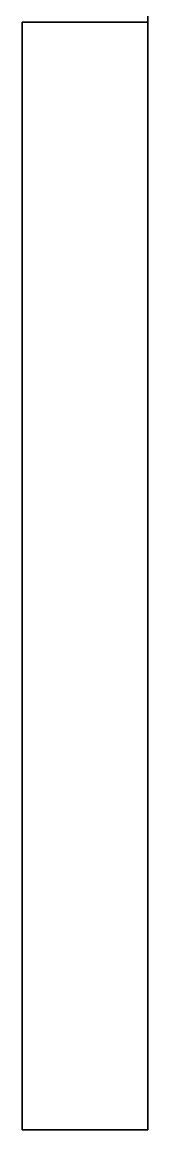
# Model space of a CAD drawing. Extents: x 155 to 1176, y 87 to 946.
# Drawn here: x 545.73 to 549.23, y 673.57 to 704.36 of the extents above; entities that cross this region are included whole.
import ezdxf

# ---------------------------------------------------------------- set-up
doc = ezdxf.new("R2010")
doc.units = 0

msp = doc.modelspace()

# ---------------------------------------------------------------- linework, layer by layer
at = {"color": 7, "lineweight": 35, "ltscale": 0.191283}
msp.add_line((549.234, 712.014), (549.234, 704.363), dxfattribs=at)
at = {"color": 7, "lineweight": 35, "ltscale": 0.325}
for p, q in [((545.734, 691.363), (545.734, 704.363)), ((549.234, 691.363), (549.234, 704.363)), ((545.734, 673.571), (545.734, 686.571)), ((549.234, 673.571), (549.234, 686.571))]:
    msp.add_line(p, q, dxfattribs=at)
at = {"color": 7, "lineweight": 35, "ltscale": 0.0875}
for p, q in [((545.734, 704.363), (549.234, 704.363)), ((545.734, 673.571), (549.234, 673.571))]:
    msp.add_line(p, q, dxfattribs=at)
at = {"color": 7, "lineweight": 35, "ltscale": 0.119795}
for p, q in [((545.734, 686.571), (545.734, 691.363)), ((549.234, 686.571), (549.234, 691.363))]:
    msp.add_line(p, q, dxfattribs=at)

doc.saveas('drawing.dxf')
